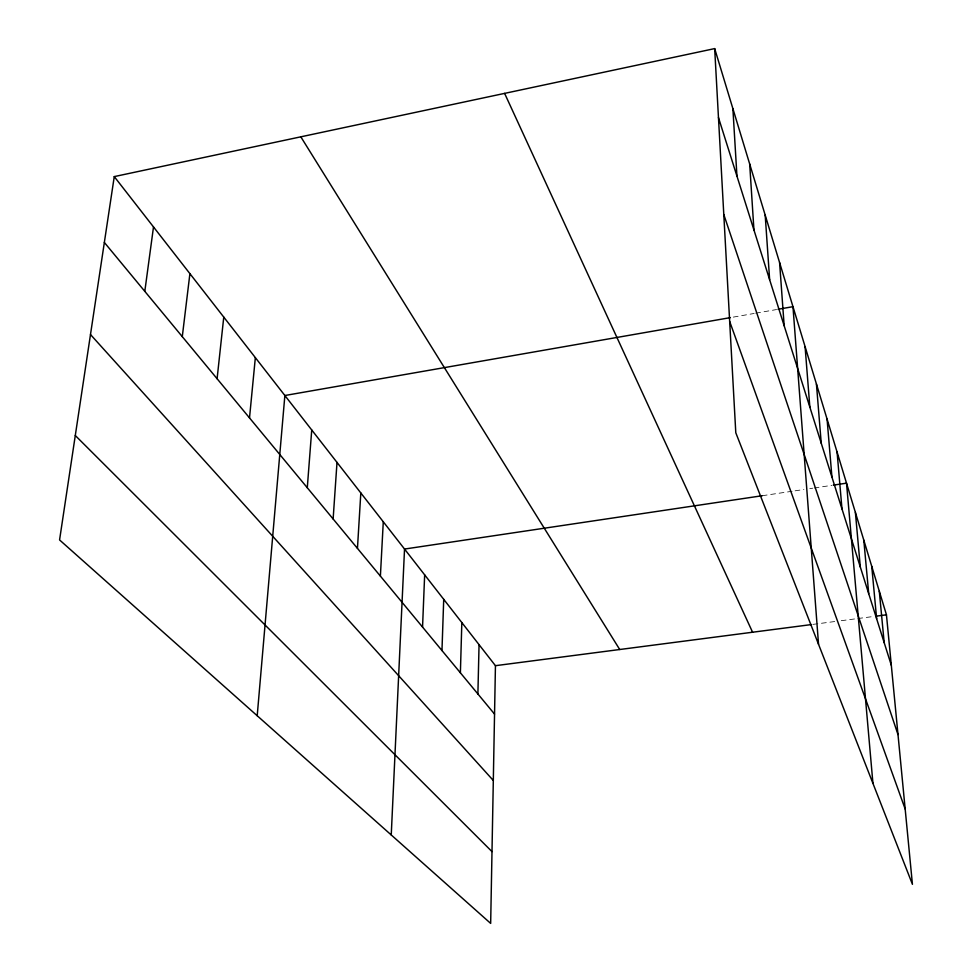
<?xml version="1.0" encoding="UTF-8"?>
<svg xmlns="http://www.w3.org/2000/svg" width="972" height="972" viewBox="0 0 972 972"><rect width="100%" height="100%" fill="white"/><g stroke="black" fill="none" stroke-linecap="round" stroke-linejoin="round"><path stroke-width="0.73" stroke-dasharray="4.86 3.65" d="M733.313 317.103L754.187 313.458M755.681 313.191L776.567 309.546M762.291 495.72L792.107 491.273M795.084 490.824L803.905 489.511M809.785 488.637L812.714 488.199M814.184 487.98L831.813 485.356M813.017 624.364L838.301 621.084M841.266 620.695L856.332 618.727M857.839 618.532L872.892 616.576"/><path stroke-width="1.46" d="M114.259 176.6L495.441 665.686L490.666 923.4L59.571 539.946L114.259 176.6L714.675 48.6L886.452 614.814L912.429 884.326L735.792 432.771L714.675 48.6M477.896 693.972L479.05 644.667M460.388 672.818L461.834 622.566M441.968 650.547L443.718 599.335M422.553 627.074L424.655 574.865M391.242 834.972L404.534 549.058L762.291 495.72M380.392 576.117L383.284 521.794M357.453 548.39L360.819 492.962M333.129 518.987L337.005 462.405M307.286 487.75L311.733 429.988M257.203 715.732L284.869 395.507L730.373 317.625M249.512 417.911L255.344 357.635M217.096 378.728L223.767 317.103M182.286 336.652L189.905 273.654M144.804 291.357L153.503 226.95M778.05 309.278L792.97 306.678L818.533 644.314M833.283 485.137L846.515 483.169L872.941 783.383M495.441 665.686L811.523 624.559M875.906 616.187L886.452 614.814M75.294 435.505L491.99 851.606M90.493 334.55L493.314 780.492M104.356 242.453L494.541 714.092M300.822 136.833L619.723 649.515M504.614 93.385L752.583 632.237M729.668 321.44L905.163 809.02M723.8 214.52L897.994 734.589M718.466 117.576L891.312 665.249M879.296 591.231L884.18 642.65M871.75 566.384L876.647 618.812M863.804 540.165L868.713 593.637M855.396 512.475L860.305 567.016M837.086 452.102L841.971 508.915M827.075 419.114L831.935 477.118M816.431 384.025L821.243 443.256M805.083 346.627L809.846 407.122M779.593 262.574L784.161 325.742M765.195 215.128L769.642 279.717M749.679 163.976L753.944 230M732.888 108.645L736.946 176.139"/></g></svg>
